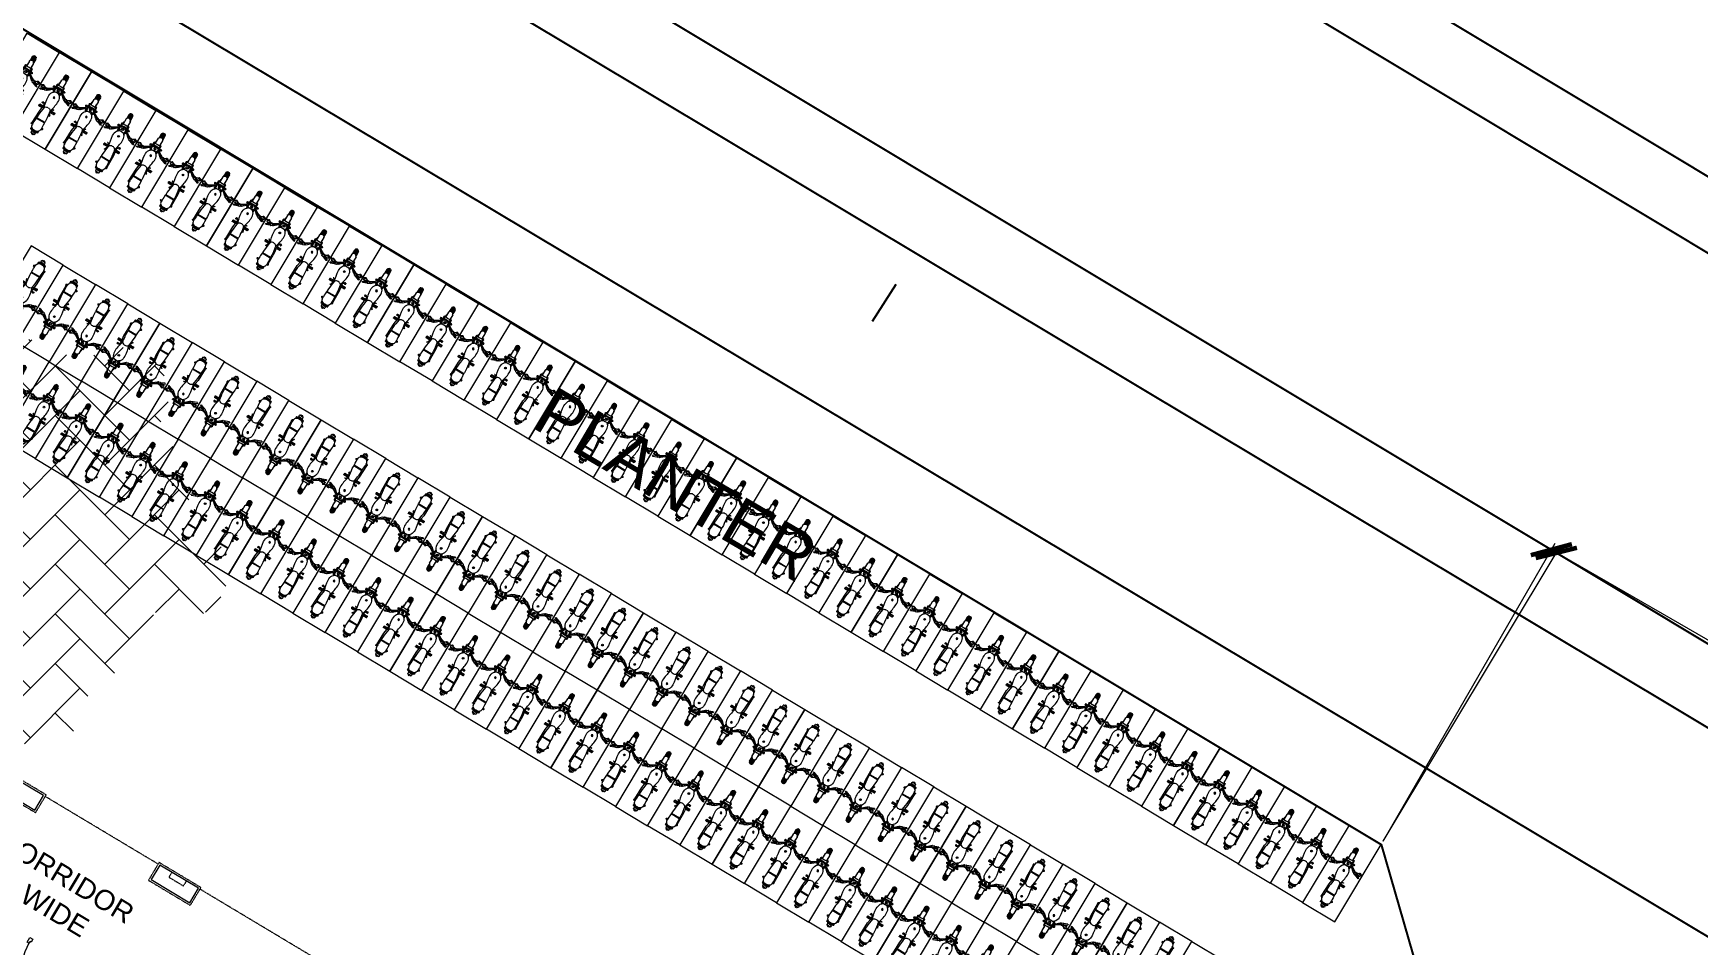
# Model space of a CAD drawing. Header units: inches. Extents: x -110725 to 51121, y 8404 to 44825.
# Drawn here: x -36056 to -34728, y 24529 to 25256 of the extents above; entities that cross this region are included whole.
import ezdxf

# ---------------------------------------------------------------- set-up
doc = ezdxf.new("R2010")
doc.units = ezdxf.units.IN
doc.header["$LTSCALE"] = 0.1
doc.header["$MEASUREMENT"] = 0
doc.linetypes.add('CENTER', pattern=[2, 1.25, -0.25, 0.25, -0.25])
doc.linetypes.add('DASHED2', pattern=[0.375, 0.25, -0.125])
doc.layers.get('0').update_dxf_attribs({"color": 1, "lineweight": 0})
doc.layers.get('Defpoints').update_dxf_attribs({"lineweight": 0})
for name, color, linetype in [('boundary', 6, 'Continuous'), ('building', 6, 'Continuous'), ('GREEN BELT', 80, 'Continuous'), ('MAN HOL', 154, 'Continuous'), ('road', 8, 'Continuous')]:
    doc.layers.add(name, color=color, linetype=linetype)
for name, color, linetype, lineweight in [('CAR', 4, 'Continuous', 0), ('dim', 252, 'Continuous', 0), ('DOOR', 32, 'Continuous', 0), ('HATCH', 5, 'Continuous', 5), ('TEXT', 3, 'Continuous', 0), ('WALL', 7, 'Continuous', 0), ('WIN', 160, 'Continuous', 0)]:
    doc.layers.add(name, color=color, linetype=linetype, lineweight=lineweight)
doc.styles.add('as', font='arial.ttf')
doc.styles.add('EHSAN', font='arial.ttf', dxfattribs={"height": 54})
doc.styles.get("Standard").update_dxf_attribs({"font": 'arial.ttf'})
doc.dimstyles.new('DIM1', dxfattribs={"dimtxt": 54, "dimasz": 6, "dimexe": 6, "dimexo": 3, "dimgap": 1, "dimtad": 0, "dimzin": 0, "dimdsep": 46, "dimlunit": 4, "dimtxsty": 'EHSAN', "dimblk": 'ARCHTICK', "dimcen": 3, "dimdle": 6, "dimclrd": 4, "dimclre": 4, "dimclrt": 6, "dimadec": 0, "dimazin": 0, "dimtfac": 1, "dimtofl": 0, "dimtmove": 1, "dimatfit": 3, "dimldrblk": 'ARCHTICK', "dimfxl": 4, "dimtolj": 1, "dimtzin": 3, "dimlwd": -1, "dimlwe": -1, "dimarcsym": 0})

# ---------------------------------------------------------------- blocks, each defined once
blk = doc.blocks.new('_ArchTick')
at = {"color": 0, "linetype": 'ByBlock', "const_width": 0.15}
blk.add_lwpolyline([(-0.5, -0.5), (0.5, 0.5)], dxfattribs=at)
blk = doc.blocks.new('*D36')
at = {"layer": 'Defpoints', "color": 0, "transparency": 16777216}
for p in [(-34844.4, 24844.2), (-34980.2, 24608.8, 1175.7), (-31891.2, 22827, 1175.7)]:
    blk.add_point(p, dxfattribs=at)
at = {"layer": 'dim', "color": 4, "transparency": 16777216}
for p, q in [((-34978.7, 24611.4), (-34841.4, 24849.4)), ((-34865.2, 24856.2), (-33399.6, 24010.9)), ((-31734.6, 23050.4), (-33200.1, 23895.8)), ((-31889.7, 22829.6), (-31752.3, 23067.6))]:
    blk.add_line(p, q, dxfattribs=at)
at = {"layer": 'dim', "color": 4, "transparency": 16777216, "xscale": 24, "yscale": 24, "zscale": 24}
for p, rotation in [((-34844.4, 24844.2), 150.0229745556264), ((-31755.3, 23062.4), 330.0229745556264)]:
    blk.add_blockref('_ArchTick', p, dxfattribs=dict(at, rotation=rotation))
at = {"layer": 'dim', "color": 6, "transparency": 16777216, "insert": (-33299.9, 23953.3), "char_height": 54, "attachment_point": 5, "rotation": 330.023, "style": 'EHSAN'}
blk.add_mtext('\\A1;297\'-2"', dxfattribs=at)
blk = doc.blocks.new('*D37')
at = {"layer": 'Defpoints', "color": 0, "transparency": 16777216}
for p in [(-37808.5, 26623.7), (-37948.3, 26390.9, 1175.7), (-34980.2, 24608.8, 1175.7)]:
    blk.add_point(p, dxfattribs=at)
at = {"layer": 'dim', "color": 4, "transparency": 16777216}
for p, q in [((-37829.1, 26636.1), (-36423.2, 25792)), ((-37946.8, 26393.4), (-37805.5, 26628.8)), ((-34819.8, 24829.3), (-36225.7, 25673.4)), ((-34978.7, 24611.4), (-34837.3, 24846.8))]:
    blk.add_line(p, q, dxfattribs=at)
at = {"layer": 'dim', "color": 4, "transparency": 16777216, "xscale": 24, "yscale": 24, "zscale": 24}
for p, rotation in [((-37808.5, 26623.7), 149.019361839217), ((-34840.4, 24841.6), 329.019361839217)]:
    blk.add_blockref('_ArchTick', p, dxfattribs=dict(at, rotation=rotation))
at = {"layer": 'dim', "color": 6, "transparency": 16777216, "insert": (-36324.5, 25732.7), "char_height": 54, "attachment_point": 5, "rotation": 329.0194, "style": 'EHSAN'}
blk.add_mtext('\\A1;288\'-6"', dxfattribs=at)
blk = doc.blocks.new('D-1')
for points in [[(1.5, 34.9), (1.5, 1.9), (3, 1.9), (3, 34.9)], [(2.2, 0.4), (2.2, -1.9), (0, -1.9), (0, 1.9), (1.5, 1.9), (1.5, 0.4)], [(33.7, 0.4), (34.5, 0.4), (34.5, 1.9), (36, 1.9), (36, -1.9), (33.7, -1.9)]]:
    blk.add_lwpolyline(points, close=True)
blk.add_arc((1.5, 1.9), 33, 0, 87.3947)
blk = doc.blocks.new('*X104')
at = {"color": 0}
for p, q in [((923.8, 1749), (924.5, 1749.7)), ((923.8, 1749.4), (924.1, 1749.7)), ((924.4, 1748.8), (923.8, 1749.4)), ((924.7, 1748.9), (923.9, 1749.6)), ((924, 1748.8), (924.7, 1749.5)), ((924.7, 1749.2), (924.3, 1749.7)), ((924.3, 1748.8), (924.7, 1749.2))]:
    blk.add_line(p, q, dxfattribs=at)
blk = doc.blocks.new('BICK 2')
h = blk.add_hatch()
h.set_pattern_fill('AR-HBONE', color=8, scale=0.15, angle=180, style=0)
h.set_pattern_definition([(225, (19574.7, -9784.29946), (-2e-16, -0.848528137), [1.8, -0.6]), (315, (19574.27574, -9784.7237), (-2e-16, -0.848528137), [1.8, -0.6])])
h.paths.add_polyline_path([(-16.2, -16.9, -0.357799), (-13.7, -16.9), (-13.7, -13, 0.45044), (-16.2, -13)])
at = {"color": 9}
for p, q in [((-30, 0), (0, 0)), ((0, 0), (0, -72)), ((-30, -72), (-30, 0)), ((0, -72), (-30, -72))]:
    blk.add_line(p, q, dxfattribs=at)
for p, q in [((-16.2, -13), (-16.2, -16.9)), ((-13.7, -13), (-13.7, -16.9)), ((-20.2, -25.5), (-20.2, -25.8)), ((-18.5, -25.5), (-20.2, -25.5)), ((-20.2, -25.8), (-18.5, -25.8)), ((-20.1, -25.2), (-20.1, -25.5)), ((-19.1, -26), (-17.7, -26)), ((-18.6, -25.2), (-18.6, -25.5)), ((-18.5, -25.5), (-18.5, -25.8)), ((-18.5, -25.6), (-17.7, -25.6)), ((-18.3, -26), (-18.3, -27.1)), ((-18.2, -22.7), (-18.2, -25.4)), ((-18, -22.4), (-18, -22.2)), ((-17.9, -22.2), (-17.4, -22.2)), ((-17.7, -23.1), (-17.7, -24.6)), ((-17.7, -24.7), (-17.7, -25.1)), ((-17.3, -22.2), (-17.1, -22.2)), ((-17.3, -22.4), (-17.3, -22.2)), ((-17.1, -22.5), (-17.1, -22.8)), ((-16.9, -18.1), (-16.9, -22.8)), ((-16.7, -14.1), (-16.7, -17.4)), ((-15.5, -26.4), (-15.8, -26.2)), ((-15.3, -26.1), (-15.4, -25.9)), ((-15, -26), (-15, -25.8)), ((-14.6, -26.1), (-14.5, -25.9)), ((-14.4, -26.4), (-14.2, -26.2)), ((-13.3, -14.1), (-13.3, -17.4)), ((-13, -18.1), (-13, -22.8)), ((-12.6, -22.2), (-12.8, -22.2)), ((-12.8, -22.5), (-12.8, -22.8)), ((-12.6, -22.4), (-12.6, -22.2)), ((-12, -22.2), (-12.5, -22.2)), ((-12.3, -23.1), (-12.3, -24.6)), ((-12.3, -24.7), (-12.3, -25.1)), ((-12.3, -24.7), (-12.3, -28.4)), ((-11.4, -25.6), (-12.3, -25.6)), ((-10.9, -26), (-12.3, -26)), ((-11.9, -22.4), (-11.9, -22.2)), ((-11.7, -22.7), (-11.7, -25.4)), ((-11.6, -25.6), (-11.6, -25.6)), ((-11.6, -26), (-11.6, -27.1)), ((-11.4, -25.2), (-11.4, -25.5)), ((-11.4, -25.5), (-9.8, -25.5)), ((-11.4, -25.5), (-11.4, -25.8)), ((-9.8, -25.8), (-11.4, -25.8)), ((-9.8, -25.2), (-9.8, -25.5)), ((-9.8, -25.5), (-9.8, -25.8)), ((-28.7, -29.7), (-29.2, -29.4)), ((-29.1, -28.9), (-27.7, -28.4)), ((-29.1, -28.9), (-27.7, -28.4)), ((-27.1, -29.2), (-28.5, -29.7)), ((-28.5, -32.1), (-25.3, -30.8)), ((-28.3, -32.9), (-28.5, -32.2)), ((-28.2, -32.9), (-25, -31.6)), ((-27.5, -28.4), (-27, -28.7)), ((-27.5, -28.5), (-27, -28.7)), ((-25.2, -30.6), (-25.3, -30.8)), ((-24.8, -31.1), (-25.1, -30.6)), ((-24.6, -31.6), (-25, -30.6)), ((-25, -30.7), (-24.9, -30.7)), ((-24.7, -31.7), (-24.9, -31.6)), ((-23.8, -29.8), (-24.8, -30.2)), ((-24.8, -31.1), (-24.6, -31.6)), ((-24.7, -31.5), (-24.6, -31.5)), ((-24.4, -29.7), (-24.2, -29.7)), ((-24.3, -29.5), (-24.3, -29.8)), ((-23.2, -31.3), (-24.2, -31.7)), ((-23, -30.9), (-23.4, -30)), ((-18.3, -27.9), (-18.2, -28.7)), ((-18, -28.6), (-18, -28.8)), ((-17.8, -28.4), (-17.8, -28.5)), ((-17.3, -28.8), (-17.3, -29)), ((-17.1, -28.7), (-17.1, -28.7)), ((-15.6, -26.7), (-15.9, -26.7)), ((-15.5, -27), (-15.8, -27.2)), ((-15.3, -27.3), (-15.4, -27.5)), ((-15, -26.7), (-14.6, -27.3)), ((-15, -27.4), (-15, -27.6)), ((-14.6, -27.3), (-14.5, -27.5)), ((-14.4, -27), (-14.2, -27.2)), ((-14.3, -26.7), (-14, -26.7)), ((-12.8, -28.7), (-12.8, -28.7)), ((-12.6, -28.8), (-12.6, -29)), ((-12.2, -28.4), (-12.2, -28.5)), ((-11.9, -28.6), (-11.9, -28.8)), ((-11.7, -27.9), (-11.7, -28.7)), ((-6.9, -30.9), (-6.5, -30)), ((-6.8, -31.3), (-5.7, -31.7)), ((-6.2, -29.8), (-5.1, -30.2)), ((-5.5, -29.7), (-5.8, -29.7)), ((-5.6, -29.5), (-5.6, -29.8)), ((-5.4, -31.6), (-5, -30.6)), ((-5.1, -31.1), (-5.3, -31.6)), ((-5.3, -31.5), (-5.3, -31.5)), ((-5.2, -31.7), (-5, -31.6)), ((-5.1, -31.1), (-4.9, -30.6)), ((-4.9, -30.7), (-5, -30.7)), ((-1.8, -32.9), (-5, -31.6)), ((-4.8, -30.6), (-4.7, -30.8)), ((-1.5, -32.1), (-4.7, -30.8)), ((-2.5, -28.4), (-2.9, -28.7)), ((-2.5, -28.5), (-2.9, -28.7)), ((-2.9, -29.2), (-1.5, -29.7)), ((-0.8, -28.9), (-2.2, -28.4)), ((-0.8, -28.9), (-2.2, -28.4)), ((-1.7, -32.9), (-1.4, -32.2)), ((-1.2, -29.7), (-0.8, -29.4)), ((-21.6, -43.6), (-22, -43.6)), ((-18.7, -43.7), (-22, -43.7)), ((-22, -44.2), (-22, -43.8)), ((-22, -44.2), (-22, -44.5)), ((-18.7, -44.6), (-22, -44.6)), ((-21.6, -44.7), (-22, -44.7)), ((-18.7, -43.5), (-21.8, -43.5)), ((-18.7, -44.8), (-21.8, -44.8)), ((-21.6, -43.6), (-21.6, -43.5)), ((-21.6, -44.8), (-21.6, -44.7)), ((-21.4, -43.6), (-21.4, -43.5)), ((-20.8, -43.6), (-21.4, -43.6)), ((-21.4, -44.8), (-21.4, -44.7)), ((-20.8, -44.7), (-21.4, -44.7)), ((-20.8, -43.6), (-20.8, -43.5)), ((-20.8, -44.8), (-20.8, -44.7)), ((-20.7, -43.6), (-20.7, -43.5)), ((-20.1, -43.6), (-20.7, -43.6)), ((-20.7, -44.8), (-20.7, -44.7)), ((-20.1, -44.7), (-20.7, -44.7)), ((-20.1, -43.6), (-20.1, -43.5)), ((-20.1, -44.8), (-20.1, -44.7)), ((-19.9, -43.6), (-19.9, -43.5)), ((-19.4, -43.6), (-19.9, -43.6)), ((-19.9, -44.8), (-19.9, -44.7)), ((-19.4, -44.7), (-19.9, -44.7)), ((-19.4, -43.6), (-19.4, -43.5)), ((-19.4, -44.8), (-19.4, -44.7)), ((-19.2, -41.9), (-19.2, -42.1)), ((-19.2, -43.6), (-19.2, -43.5)), ((-18.7, -43.6), (-19.2, -43.6)), ((-19.2, -44.8), (-19.2, -44.7)), ((-18.7, -44.7), (-19.2, -44.7)), ((-19.1, -42), (-19.1, -41.8)), ((-18.7, -44.2), (-18.7, -43.5)), ((-18.2, -43.9), (-18.7, -43.9)), ((-18.7, -44.2), (-18.7, -44.8)), ((-18.1, -44.4), (-18.7, -44.4)), ((-17.7, -43.9), (-18.1, -43.9)), ((-17.7, -44.4), (-18, -44.4)), ((-18, -44.6), (-17.7, -44.6)), ((-18, -44.9), (-17.8, -44.9)), ((-12.3, -43.9), (-11, -43.9)), ((-12.2, -44.4), (-11, -44.4)), ((-11, -43.5), (-11.4, -40.2)), ((-11, -44.2), (-11, -43.5)), ((-11, -43.5), (-7.9, -43.5)), ((-11, -43.6), (-11, -43.6)), ((-11, -43.6), (-10.5, -43.6)), ((-11, -43.7), (-7.7, -43.7)), ((-11, -44.2), (-11, -44.8)), ((-11, -44.6), (-7.7, -44.6)), ((-11, -44.7), (-10.5, -44.7)), ((-11, -44.8), (-7.9, -44.8)), ((-10.4, -48.3), (-10.9, -44.8)), ((-10.5, -43.6), (-10.5, -43.5)), ((-10.5, -44.8), (-10.5, -44.7)), ((-10.2, -59), (-10.4, -48.3)), ((-10.3, -43.6), (-10.3, -43.5)), ((-10.3, -43.6), (-9.8, -43.6)), ((-10.3, -44.8), (-10.3, -44.7)), ((-10.3, -44.7), (-9.8, -44.7)), ((-9.9, -40.7), (-9.9, -41.2)), ((-9.8, -43.6), (-9.8, -43.5)), ((-9.8, -44.8), (-9.8, -44.7)), ((-9.2, -40.5), (-9.6, -40.5)), ((-9.6, -41.5), (-9.2, -41.5)), ((-9.6, -43.6), (-9.6, -43.5)), ((-9.6, -43.6), (-9, -43.6)), ((-9.6, -44.8), (-9.6, -44.7)), ((-9.6, -44.7), (-9, -44.7)), ((-9, -43.6), (-9, -43.5)), ((-9, -44.8), (-9, -44.7)), ((-8.9, -41.2), (-8.9, -40.7)), ((-8.9, -43.6), (-8.9, -43.5)), ((-8.9, -43.6), (-8.3, -43.6)), ((-8.9, -44.8), (-8.9, -44.7)), ((-8.9, -44.7), (-8.3, -44.7)), ((-8.3, -43.6), (-8.3, -43.5)), ((-8.3, -44.8), (-8.3, -44.7)), ((-8.1, -43.6), (-8.1, -43.5)), ((-8.1, -43.6), (-7.7, -43.6)), ((-8.1, -44.8), (-8.1, -44.7)), ((-8.1, -44.7), (-7.7, -44.7)), ((-7.7, -44.2), (-7.7, -43.8)), ((-7.7, -44.2), (-7.7, -44.5)), ((-20.2, -59.5), (-20.2, -59.3)), ((-20.2, -59.3), (-19, -59.3)), ((-19, -59.5), (-20.2, -59.5)), ((-20.2, -59.8), (-20.2, -59.5)), ((-19.1, -59), (-19, -59)), ((-18.8, -53.8), (-18.8, -54.3)), ((-11.2, -54.3), (-18.8, -54.3)), ((-11.2, -53.8), (-18.7, -53.8)), ((-18.2, -63.8), (-18.2, -62.5)), ((-15, -63.5), (-17.9, -63.5)), ((-15, -64.1), (-17.9, -64.1)), ((-17.6, -63.5), (-17.6, -62.9)), ((-16.9, -64.7), (-16.9, -64.1)), ((-16.8, -64.8), (-16.8, -64.9)), ((-15, -64.9), (-16.8, -64.9)), ((-16.7, -64.9), (-16.7, -66.1)), ((-15, -64.5), (-16.6, -64.5)), ((-15, -66.3), (-16.6, -66.3)), ((-15, -63.5), (-12.1, -63.5)), ((-15, -64.1), (-12.1, -64.1)), ((-15, -64.5), (-13.5, -64.6)), ((-15, -64.9), (-13.2, -64.9)), ((-15, -66.3), (-13.5, -66.3)), ((-13.3, -64.9), (-13.3, -66.1)), ((-13.2, -64.8), (-13.2, -64.9)), ((-13.1, -64.7), (-13.1, -64.1)), ((-12.3, -63.5), (-12.3, -63)), ((-11.8, -63.8), (-11.8, -62.5)), ((-11.2, -53.8), (-11.2, -54.3)), ((-11, -59), (-11, -59)), ((-9.8, -59.3), (-11, -59.3)), ((-11, -59.5), (-9.8, -59.6)), ((-9.9, -59.8), (-9.9, -59.6)), ((-9.8, -59.6), (-9.8, -59.3))]:
    blk.add_line(p, q)
for points in [[(-20.2, -25.8), (-20.1, -25.8), (-20, -25.9), (-19.9, -26), (-19.8, -26), (-19.5, -26), (-19.3, -26)], [(-18.5, -25.8), (-18.6, -25.8), (-18.7, -25.9), (-18.8, -26), (-18.9, -26), (-19.2, -26), (-19.3, -26)], [(-17.1, -22.5), (-17.1, -22.1), (-16.9, -20.6)], [(-17.1, -22.5), (-17.1, -22.8)], [(-12.8, -22.5), (-12.8, -22.1), (-13, -20.6)], [(-12.8, -22.5), (-12.8, -22.8)], [(-11.4, -25.8), (-11.4, -25.8), (-11.3, -25.9), (-11.2, -26), (-11, -26), (-10.8, -26), (-10.6, -26)], [(-9.8, -25.8), (-9.8, -25.8), (-9.9, -25.9), (-10, -26), (-10.2, -26), (-10.4, -26), (-10.6, -26)], [(-25.2, -30.1), (-25.4, -30.2), (-25.6, -30.3), (-25.8, -30.4), (-26, -30.4), (-26.3, -30.5), (-26.5, -30.5), (-26.8, -30.6), (-27, -30.6), (-27.2, -30.6), (-27.4, -30.6), (-27.6, -30.6), (-27.8, -30.6), (-27.9, -30.6), (-28.1, -30.6), (-28.2, -30.6), (-28.3, -30.5), (-28.3, -30.5), (-28.4, -30.5), (-28.4, -30.5), (-28.5, -30.5), (-28.5, -30.5), (-28.5, -30.5), (-28.5, -30.5), (-28.5, -30.6), (-28.5, -30.6), (-28.5, -30.6), (-28.5, -30.7), (-28.5, -30.7), (-28.4, -30.8), (-28.4, -30.8), (-28.3, -30.8), (-28.2, -30.8), (-28.1, -30.9), (-27.9, -30.9), (-27.8, -30.9), (-27.6, -30.9), (-27.4, -30.9), (-27.2, -30.9), (-27, -30.9), (-26.7, -30.9), (-26.4, -30.8), (-26.1, -30.8), (-25.8, -30.7), (-25.4, -30.6), (-25, -30.4)], [(-27, -29.2), (-25.4, -29.7), (-24.9, -30.6)], [(-26.9, -29), (-25.2, -29.6), (-24.7, -30.5)], [(-24.7, -29.7), (-24.9, -29.8), (-25, -30), (-25, -30)], [(-24.7, -29.7), (-24.7, -29.8), (-24.7, -29.9), (-24.7, -30), (-24.7, -30.1), (-24.7, -30.1), (-24.7, -30.1), (-24.8, -30.2), (-24.8, -30.2)], [(-24.7, -29.7), (-24.7, -29.6), (-24.6, -29.5), (-24.6, -29.5), (-24.5, -29.5), (-24.4, -29.5), (-24.3, -29.4), (-24.3, -29.5), (-24.2, -29.5), (-24.1, -29.5), (-24.1, -29.5), (-24, -29.5), (-24, -29.6), (-23.9, -29.6), (-23.9, -29.7), (-23.8, -29.7), (-23.8, -29.8)], [(-23.9, -29.6), (-22, -28.6), (-19.8, -27.2)], [(-23.9, -29.7), (-22, -28.7), (-20.4, -27.7)], [(-18, -28.6), (-17.8, -28.4), (-17.7, -28.4)], [(-17.6, -29.2), (-17.9, -29.1), (-18, -28.8), (-17.8, -28.5), (-17.6, -28.6)], [(-17.4, -28.7), (-17.3, -29), (-17.6, -29.2)], [(-17.4, -28.7), (-17.3, -28.8)], [(-12.5, -28.7), (-12.6, -29), (-12.4, -29.2), (-12, -29.1), (-11.9, -28.8), (-12.2, -28.5), (-12.3, -28.6)], [(-12.6, -28.7), (-12.6, -28.8)], [(-11.9, -28.6), (-12.2, -28.4), (-12.3, -28.4)], [(-6, -29.6), (-7.9, -28.6), (-10.1, -27.2)], [(-6.1, -29.7), (-8, -28.7), (-9.5, -27.7)], [(-5.2, -29.7), (-5.2, -29.6), (-5.3, -29.5), (-5.4, -29.5), (-5.4, -29.5), (-5.5, -29.5), (-5.6, -29.4), (-5.7, -29.5), (-5.7, -29.5), (-5.8, -29.5), (-5.9, -29.5), (-5.9, -29.5), (-6, -29.6), (-6, -29.6), (-6.1, -29.7), (-6.1, -29.7), (-6.2, -29.8)], [(-5.2, -29.7), (-5.2, -29.8), (-5.3, -29.9), (-5.3, -30), (-5.3, -30.1), (-5.3, -30.1), (-5.2, -30.1), (-5.2, -30.2), (-5.1, -30.2)], [(-3, -29), (-4.7, -29.6), (-5.2, -30.5)], [(-5.2, -29.7), (-5.1, -29.8), (-4.9, -30), (-4.9, -30)], [(-3, -29.2), (-4.5, -29.7), (-5, -30.6)], [(-4.7, -30.1), (-4.6, -30.2), (-4.4, -30.3), (-4.1, -30.4), (-3.9, -30.4), (-3.7, -30.5), (-3.4, -30.5), (-3.2, -30.6), (-3, -30.6), (-2.7, -30.6), (-2.5, -30.6), (-2.3, -30.6), (-2.2, -30.6), (-2, -30.6), (-1.9, -30.6), (-1.8, -30.6), (-1.7, -30.5), (-1.6, -30.5), (-1.6, -30.5), (-1.5, -30.5), (-1.5, -30.5), (-1.5, -30.5), (-1.4, -30.5), (-1.4, -30.5), (-1.4, -30.6), (-1.4, -30.6), (-1.4, -30.6), (-1.4, -30.7), (-1.5, -30.7), (-1.5, -30.8), (-1.6, -30.8), (-1.7, -30.8), (-1.8, -30.8), (-1.9, -30.9), (-2, -30.9), (-2.2, -30.9), (-2.3, -30.9), (-2.5, -30.9), (-2.7, -30.9), (-3, -30.9), (-3.2, -30.9), (-3.5, -30.8), (-3.8, -30.8), (-4.2, -30.7), (-4.6, -30.6), (-4.9, -30.4)], [(-19.1, -41.8), (-19.4, -41.8), (-19.6, -41.8), (-19.7, -41.8), (-19.8, -41.8), (-19.9, -41.8), (-19.9, -41.9), (-19.8, -41.9), (-19.8, -41.9), (-19.7, -41.9), (-19.6, -41.9), (-19.5, -41.9), (-19.4, -41.9), (-19.3, -41.9), (-19.2, -41.9), (-19.1, -41.9), (-19.1, -41.9)], [(-19.1, -42), (-18, -44), (-18, -45.3), (-18.9, -46.9), (-18.8, -47.6), (-19.5, -47.6), (-19.5, -46.8), (-18.9, -46.9)], [(-19.2, -42.1), (-18.1, -44), (-18.2, -45.3), (-19, -46.8), (-19, -46.8)], [(-17.5, -43.5), (-18, -45.6), (-18.3, -47.7), (-18.5, -49.6), (-18.7, -51.4), (-18.8, -53.2), (-18.7, -53.8)], [(-12.4, -43.5), (-12, -45.6), (-11.7, -47.7), (-11.4, -49.6), (-11.3, -51.5), (-11.2, -53.2), (-11.3, -53.8)], [(-9.9, -40.8), (-10.1, -40.8), (-10.4, -40.9), (-10.6, -41), (-10.9, -41.3), (-11.1, -41.6), (-11.2, -41.7)], [(-9.9, -41.2), (-10.1, -41.2), (-10.2, -41.2), (-10.4, -41.3), (-10.6, -41.5), (-10.8, -41.8), (-11.1, -42.3)], [(-20.2, -59.3), (-20.2, -59.2), (-20.1, -59.1), (-20, -59.1), (-19.8, -59), (-19.6, -59), (-19.4, -59)], [(-19, -59), (-19, -59), (-19.3, -59), (-19.4, -59)], [(-18.8, -54.3), (-18.9, -56.3), (-19, -57.6), (-19, -58.9), (-19, -60), (-18.9, -61), (-18.6, -61.9), (-18.1, -62.5), (-17.4, -63.1), (-16.4, -63.4), (-15, -63.5)], [(-16.2, -66.3), (-15.7, -67.1), (-15, -67.1)], [(-11.2, -54.3), (-11.1, -56.3), (-11, -57.7), (-11, -58.9), (-11, -60), (-11.1, -61), (-11.4, -61.9), (-11.9, -62.6), (-12.6, -63.1), (-13.6, -63.4), (-15, -63.5)], [(-13.7, -66.3), (-14.3, -67.1), (-15, -67.1)], [(-11, -59), (-10.8, -59), (-10.7, -59)], [(-9.8, -59.3), (-9.9, -59.2), (-10, -59.1), (-10.1, -59.1), (-10.2, -59.1), (-10.5, -59), (-10.7, -59)]]:
    blk.add_lwpolyline(points)
for points in [[(-18.3, -25.6, -0.134956), (-18.3, -25.4, -0.106229), (-18.1, -25.3, -0.085212), (-17.9, -25.2, -0.074629), (-17.7, -25.1, -0.000386), (-17.7, -25.1, -0.085212)], [(-18.2, -22.7, -0.128062), (-18.2, -22.5, -0.106229), (-18.1, -22.4, -0.085212), (-17.9, -22.3, -0.074629), (-17.7, -22.3, -0.074629), (-17.4, -22.3, -0.085212), (-17.3, -22.4, -0.106229), (-17.1, -22.5, -0.128062), (-17.1, -22.7, -0.128062)], [(-12.3, -26.3), (-12.3, -23.1, 0.414214), (-12.6, -22.8), (-15, -22.8), (-17.4, -22.8, 0.414214), (-17.7, -23.1)], [(-12.3, -27.9), (-12.3, -24.7, 0.414214), (-12.6, -24.4), (-15, -24.4), (-17.4, -24.4, 0.414214), (-17.7, -24.7)], [(-11.7, -22.7, 0.128062), (-11.8, -22.5, 0.106229), (-11.9, -22.4, 0.085212), (-12.1, -22.3, 0.074629), (-12.3, -22.3, 0.074629), (-12.5, -22.3, 0.085212), (-12.7, -22.4, 0.106229), (-12.8, -22.5, 0.128062), (-12.8, -22.7, 0.128062)], [(-11.6, -25.6, 0.128062), (-11.7, -25.4, 0.106229), (-11.8, -25.3, 0.085212), (-12, -25.2, 0.074629), (-12.3, -25.1, 0.000386), (-12.3, -25.1, 0.085212)], [(-23.4, -30.1), (-22.7, -29.8, 0.088184), (-22.6, -29.7), (-19.8, -27.2, -0.186475), (-19.6, -27.1), (-17.7, -27.1)], [(-23.1, -30.8), (-22.3, -30.5, 0.089602), (-22.2, -30.5), (-19.5, -28, -0.187817), (-19.4, -27.9), (-17.7, -27.9)], [(-18.2, -28.7, -0.128062), (-18.2, -28.6, -0.106229), (-18.1, -28.4, -0.085212), (-17.9, -28.4, -0.074629), (-17.7, -28.3, -0.074629)], [(-17.9, -29.1, -0.065943), (-18.1, -29, -0.106229), (-18.2, -28.9, -0.128062), (-18.2, -28.7, -0.128062)], [(-17.1, -28.7, -0.040595), (-17.1, -28.7, -0.128062), (-17.1, -28.9, -0.106229), (-17.3, -29, -0.085212), (-17.4, -29.1, -0.024362), (-17.5, -29.1, -0.074629)], [(-12.8, -28.7, 0.040595), (-12.8, -28.7, 0.128062), (-12.8, -28.9, 0.106229), (-12.7, -29, 0.085212), (-12.5, -29.1, 0.024362), (-12.4, -29.1)], [(-6.6, -30.1), (-7.2, -29.8, -0.088184), (-7.3, -29.7), (-10.1, -27.2, 0.186475), (-10.3, -27.1), (-12.3, -27.1)], [(-6.9, -30.8), (-7.6, -30.5, -0.089602), (-7.7, -30.5), (-10.4, -28, 0.187817), (-10.6, -27.9), (-12.3, -27.9)], [(-11.7, -28.7, 0.128062), (-11.8, -28.6, 0.106229), (-11.9, -28.4, 0.085212), (-12.1, -28.4, 0.074629), (-12.3, -28.3)], [(-12, -29.1, 0.065943), (-11.9, -29, 0.106229), (-11.8, -28.9, 0.128062), (-11.7, -28.7, 0.128062)]]:
    blk.add_lwpolyline(points, format="xyb")
blk.add_lwpolyline([(-17.7, -25.1), (-17.7, -28.4, 0.414214), (-17.4, -28.7), (-15, -28.7), (-12.6, -28.7, 0.414214), (-12.3, -28.4), (-12.3, -25.1, 0.414214), (-12.6, -24.9), (-15, -24.9), (-17.4, -24.9, 0.414214)], format="xyb", close=True)
for points in [[(-16.5, -25.3), (-16.5, -25.7), (-17.2, -25.5)], [(-13.5, -25.3), (-13.5, -25.7), (-12.8, -25.5)]]:
    blk.add_lwpolyline(points, close=True)
for centre, radius in [((-15, -26.7), 0.973), ((-15, -26.7), 0.938), ((-24.3, -29.7), 0.124), ((-16.8, -28.1), 0.224), ((-15, -33.1), 0.633), ((-15, -33.1), 0.667), ((-15, -33.1), 0.353), ((-15, -33.1), 0.213), ((-15, -26.7), 0.0367), ((-5.6, -29.7), 0.124)]:
    blk.add_circle(centre, radius)
for centre, radius, start, end in [((-15, -14.1), 1.68, 0, 180), ((-19.9, -25.2), 0.263, 123.2495, 180), ((-19.3, -26), 1.22, 56.7505, 123.2495), ((-18.8, -25.2), 0.263, 0, 56.7505), ((-17.9, -22.2), 0.0699, 90, 180), ((-17.4, -22.2), 0.0699, 0, 90), ((-15, -18.4), 1.98, 8.7974, 171.2026), ((-15, -18.6), 1.98, 8.7974, 171.2026), ((-12.5, -22.2), 0.0699, 90, 180), ((-12, -22.2), 0.0699, 0, 90), ((-11.1, -25.2), 0.263, 123.2495, 180), ((-10.6, -26), 1.22, 56.7505, 123.2495), ((-10.1, -25.2), 0.263, 0, 56.7505), ((-29.1, -29.2), 0.28, 109.6251, 175.3109), ((-29.1, -29.2), 0.28, 109.6251, 239.1993), ((-28.6, -29.4), 0.28, 239.1993, 290.1131), ((-28.5, -32.2), 0.0699, 112.0934, 202.0934), ((-28.2, -32.8), 0.0699, 202.0934, 292.0682), ((-27.6, -28.7), 0.28, 56.9045, 109.6251), ((-27.6, -28.6), 0.28, 56.9045, 109.6251), ((-27.2, -28.9), 0.28, 290.1131, 56.9045), ((-27.2, -29), 0.28, 4.6891, 56.9045), ((-25.3, -30.8), 0.0699, 292.0934, 338.8868), ((-25.1, -30.6), 0.0699, 22.0934, 158.8868), ((-24.8, -30.6), 0.135, 164.859, 69.0897), ((-24.7, -30.5), 0.28, 177.4296, 202.0934), ((-25, -31.7), 0.0699, 65.2746, 112.0679), ((-24.7, -30.5), 0.28, 112.0934, 125.8905), ((-24.8, -30.6), 0.135, 198.8427, 36.9374), ((-24.8, -30.6), 0.1, 207.3451, 27.3451), ((-24.7, -31.6), 0.0699, 245.2746, 22.0679), ((-24.3, -31.5), 0.28, 202.0934, 292.0679), ((-23.7, -30.1), 0.28, 22.0934, 112.0934), ((-23.3, -31), 0.28, 292.0679, 22.0934), ((-6.7, -31), 0.28, 157.9066, 247.9321), ((-6.3, -30.1), 0.28, 67.9066, 157.9066), ((-5.6, -31.5), 0.28, 247.9321, 337.9066), ((-5.1, -30.6), 0.135, 110.9103, 15.141), ((-5.1, -30.6), 0.135, 143.0626, 341.1573), ((-5.2, -31.6), 0.0699, 157.9321, 294.7254), ((-5.1, -30.6), 0.1, 152.6549, 332.6549), ((-5.2, -30.5), 0.28, 54.1095, 67.9066), ((-5.2, -30.5), 0.28, 337.9066, 2.5704), ((-5, -31.7), 0.0699, 67.9321, 114.7254), ((-4.8, -30.6), 0.0699, 21.1132, 157.9066), ((-4.6, -30.8), 0.0699, 201.1132, 247.9066), ((-2.8, -28.9), 0.28, 123.0955, 249.8869), ((-2.8, -29), 0.28, 123.0955, 175.3109), ((-2.3, -28.6), 0.28, 70.3749, 123.0955), ((-2.3, -28.7), 0.28, 70.3749, 123.0955), ((-1.8, -32.8), 0.0699, 247.9318, 337.9066), ((-1.4, -29.4), 0.28, 249.8869, 300.8007), ((-1.5, -32.2), 0.0699, 337.9066, 67.9066), ((-0.9, -29.2), 0.28, 300.8007, 70.3749), ((-0.9, -29.2), 0.28, 4.6891, 70.3749), ((-21.8, -43.8), 0.25, 90.0433, 180.0433), ((-21.8, -44.5), 0.25, 180.0433, 270.0433), ((-15.2, -45.5), 3.06, 85.5738, 138.5879), ((-14.7, -45.5), 3.06, 41.6153, 94.4262), ((-9.6, -40.7), 0.28, 90.0433, 180.0433), ((-9.6, -41.2), 0.28, 180.0433, 271.2894), ((-9.2, -40.7), 0.28, 0.0433, 90.0433), ((-9.2, -41.2), 0.28, 271.2894, 0.0433), ((-7.9, -43.8), 0.25, 0.0433, 90.0433), ((-7.9, -44.5), 0.25, 270.0433, 0.0433), ((-19.9, -59.8), 0.263, 179.8971, 236.6476), ((-19.4, -59), 1.22, 236.6476, 291.7021), ((-17.9, -63.8), 0.28, 89.8971, 269.8971), ((-16.6, -64.8), 0.224, 89.8971, 179.8971), ((-16.5, -66.1), 0.224, 179.8971, 269.8971), ((-16.8, -63.5), 1.06, 279.4763, 325.5296), ((-13.3, -63.5), 1.06, 214.2646, 260.3179), ((-13.6, -66.1), 0.224, 269.8971, 359.8971), ((-13.5, -64.8), 0.224, 359.8971, 89.8971), ((-12.1, -63.8), 0.28, 269.8971, 89.8971), ((-10.7, -59), 1.22, 251.7308, 303.1466), ((-10.1, -59.8), 0.263, 303.1466, 359.8971)]:
    blk.add_arc(centre, radius, start, end)
for points in [[(-17.7, -43.9), (-19.4, -34.9), (-18.5, -30.4), (-16.6, -28.7)], [(-12.3, -43.9), (-10.5, -34.9), (-11.5, -30.4), (-13.3, -28.7)]]:
    blk.add_spline(points, degree=3)
at = {"extrusion": (0, 0, -1), "xscale": -1.119118922855427, "yscale": 1.119118922855705, "zscale": -1.119118922855427, "rotation": 89.95668755153847}
blk.add_blockref('*X104', (1967.8, 991.9), dxfattribs=at)

msp = doc.modelspace()

# ---------------------------------------------------------------- hatches: boundary and pattern name
at = {"layer": 'HATCH'}
h = msp.add_hatch(dxfattribs=at)
h.set_pattern_fill('AR-HBONE', color=251, scale=7)
h.set_pattern_definition([(45, (826.79, 3845.55), (3e-15, 39.59798), [84, -28]), (135, (846.588, 3865.35), (3e-15, 39.59798), [84, -28])])
edge = h.paths.add_edge_path()
edge.add_arc((-35977.29926, 24893.59303), 46.23757, 321.43452144, 431.43452134)
edge.add_arc((-35986.88013, 24967.2536), 38.47577, 309.17031682, 509.43681154)
edge.add_arc((-36061.14497, 24965.70265), 46.23757, 27.17260702, 137.17260692)
edge.add_arc((-36130.76956, 24984.09593), 38.01942, 20.0565317, 210.02676781)
edge.add_arc((-36161.33854, 24918.89292), 46.23757, 92.91069259, 202.91069249)
edge.add_arc((-36176.8948, 24863.38164), 46.23757, 125.77973538, 235.77973528)
edge.add_arc((-36159.83359, 24808.31428), 46.23757, 158.64877817, 268.64877807)
edge.add_arc((-36115.61745, 24771.32195), 46.23757, 191.51782095, 301.51782086)
edge.add_arc((-36052.26455, 24727.11501), 39.47334, 173.02945644, 385.74427095)
edge.add_arc((-36006.5094, 24789.35897), 46.23757, 257.25590653, 367.25590643)
edge.add_arc((-35938.96994, 24826.64188), 38.18832, 235.42339105, 453.26703682)

# ---------------------------------------------------------------- linework, layer by layer
at = {"layer": 'boundary', "linetype": 'CENTER'}
for points, elevation in [([(-38256.61817, 26306.46684), (-37948.3386, 26390.86365), (-34980.20533, 24608.79412)], -26.09038), ([(-34980.20533, 24608.79412), (-34944.00968, 24483.42297), (-34980.30988, 24420.82334), (-34955.26173, 24406.08374)], -21.56329)]:
    msp.add_lwpolyline(points, dxfattribs=dict(at, elevation=elevation))
at = {"layer": 'building', "linetype": 'Continuous', "elevation": 1.07221}
msp.add_lwpolyline([(-41710.86638, 20787.09078), (-39546.06335, 24214.83069), (-39358.80114, 24266.09692), (-39237.72157, 24450.76329), (-39274.4766, 24650.22286), (-38256.61817, 26306.46684), (-37948.3386, 26390.86365), (-34980.20533, 24608.79412), (-34944.00968, 24483.42297), (-34980.30988, 24420.82334), (-34665.81224, 24234.54273), (-34435.52017, 24283.46768), (-31891.15632, 22826.982)], dxfattribs=at)
at = {"layer": 'CAR', "linetype": 'Continuous'}
msp.add_circle((-33960.35096, 21924.4645, 27.16259), 11425.94255, dxfattribs=at)
at = {"layer": 'GREEN BELT', "linetype": 'Continuous', "elevation": 6.55238}
for points in [[(-39398.39957, 27959.75644), (-26689.61813, 20306.28942), (-26356.16376, 20114.87979)], [(-26356.16376, 20114.87979), (-26172.20898, 20026.27814), (-26155.72011, 20014.59036), (-26159.32003, 20003.42417), (-26274.56308, 20008.92592), (-26843.79398, 20348.01523), (-39427.62699, 27910.4647)]]:
    msp.add_lwpolyline(points, dxfattribs=at)
at = {"layer": 'MAN HOL', "elevation": 1.07221}
msp.add_lwpolyline([(-35386.41231, 25026.53633), (-35367.45535, 25056.21739)], dxfattribs=at)
at = {"layer": 'road', "linetype": 'Continuous'}
for points, elevation in [([(-26913.15578, 20083.63124), (-27138.79282, 20218.94372), (-38707.52827, 27162.757)], 4.40796), ([(-38738.57101, 27109.72141), (-26966.64816, 20058.33929)], 1.42961), ([(-38170.82777, 26513.70008), (-38088.52878, 26528.62687), (-37933.48875, 26477.02846), (-37731.43217, 26336.76517), (-28581.70415, 20864.22481), (-27969.98026, 20463.11896)], 3.21662)]:
    msp.add_lwpolyline(points, dxfattribs=dict(at, elevation=elevation))
at = {"layer": 'WALL', "elevation": 27.16259}
for points in [[(-36078.97051, 24666.40515), (-36085.90724, 24654.82362), (-36055.02316, 24636.32568), (-36048.08643, 24647.90721)], [(-35955.4342, 24592.41338), (-35962.37093, 24580.83185), (-35931.48685, 24562.33391), (-35924.55013, 24573.91544)]]:
    msp.add_lwpolyline(points, close=True, dxfattribs=at)
at = {"layer": 'WIN', "linetype": 'DASHED2'}
for p, q in [((-35945.78293, 24586.63278), (-35948.09517, 24582.77227)), ((-35948.09517, 24582.77227), (-35936.51364, 24575.83554)), ((-35934.2014, 24579.69605), (-35936.51364, 24575.83554))]:
    msp.add_line(p, q, dxfattribs=at)
at = {"layer": 'WIN', "linetype": 'DASHED2', "elevation": 27.16259}
for points in [[(-36079.4866, 24668.46273), (-36087.96482, 24654.30753), (-36054.50707, 24634.26809), (-36046.02885, 24648.42329)], [(-35955.95029, 24594.47097), (-35964.42851, 24580.31577), (-35930.97076, 24560.27633), (-35922.49254, 24574.43153)]]:
    msp.add_lwpolyline(points, close=True, dxfattribs=at)
for points in [[(-35956.72104, 24593.18413), (-36046.7996, 24647.13646)], [(-35833.18473, 24519.19237), (-35923.26329, 24573.1447)]]:
    msp.add_lwpolyline(points, dxfattribs=at)

# ---------------------------------------------------------------- block references
at = {"layer": 'CAR', "yscale": 1.000284139017757, "zscale": 1.000284139017757}
for p, xscale, rotation in [((-36035.62083, 25241.13737, 1.07221), 1.000284139017757, 329.0724239766923), ((-36035.62083, 25241.13737, 1.07221), -1.000284139017757, 329.0724239766923), ((-36009.87899, 25225.71437, 1.07221), -1.000284139017757, 329.0724239767012), ((-35958.39531, 25194.86836, 1.07221), 1.000284139017757, 329.0724239767012), ((-35958.39531, 25194.86836, 1.07221), -1.000284139017757, 329.0724239766923), ((-35906.91162, 25164.02234, 1.07221), 1.000284139017757, 329.0724239766923), ((-35906.91162, 25164.02234, 1.07221), -1.000284139017757, 329.0724239766923), ((-35881.16978, 25148.59934, 1.07221), -1.000284139017757, 329.0724239767012), ((-35829.6861, 25117.75333, 1.07221), 1.000284139017757, 329.0724239767012), ((-35829.6861, 25117.75333, 1.07221), -1.000284139017757, 329.0724239766923), ((-35778.20242, 25086.90731, 1.07221), 1.000284139017757, 329.0724239766923), ((-36069.44095, 25009.5271, 1.07221), -1.000284139017757, 149.0724239765902), ((-35778.20242, 25086.90731, 1.07221), -1.000284139017757, 329.0724239766923), ((-36069.44095, 25009.5271, 1.07221), 1.000284139017757, 149.072423976599), ((-35752.46058, 25071.48431, 1.07221), -1.000284139017757, 329.0724239767012), ((-36017.95727, 24978.68109, 1.07221), -1.000284139017757, 149.0724239765991), ((-35700.97689, 25040.63829, 1.07221), 1.000284139017757, 329.0724239767012), ((-36017.95727, 24978.68109, 1.07221), 1.000284139017757, 149.072423976599), ((-35700.97689, 25040.63829, 1.07221), -1.000284139017757, 329.0724239766923), ((-35992.21543, 24963.25808, 1.07221), 1.000284139017757, 149.0724239765902), ((-35649.49321, 25009.79228, 1.07221), 1.000284139017757, 329.0724239766923), ((-36069.44095, 25009.5271, 1.07221), -1.000284139017757, 329.0724239765637), ((-35940.73174, 24932.41207, 1.07221), -1.000284139017757, 149.0724239765902), ((-35649.49321, 25009.79228, 1.07221), -1.000284139017757, 329.0724239766923), ((-36017.95727, 24978.68109, 1.07221), 1.000284139017757, 329.0724239765637), ((-35940.73174, 24932.41207, 1.07221), 1.000284139017757, 149.072423976599), ((-35623.75137, 24994.36928, 1.07221), -1.000284139017757, 329.0724239767012), ((-36017.95727, 24978.68109, 1.07221), -1.000284139017757, 329.0724239765637), ((-35889.24806, 24901.56605, 1.07221), -1.000284139017757, 149.0724239765991), ((-35572.26768, 24963.52326, 1.07221), 1.000284139017757, 329.0724239767012), ((-35992.21543, 24963.25808, 1.07221), -1.000284139017757, 329.0724239765725), ((-35889.24806, 24901.56605, 1.07221), 1.000284139017757, 149.072423976599), ((-35572.26768, 24963.52326, 1.07221), -1.000284139017757, 329.0724239766923), ((-35940.73174, 24932.41207, 1.07221), 1.000284139017757, 329.0724239765725), ((-35863.50622, 24886.14305, 1.07221), 1.000284139017757, 149.0724239765902), ((-35520.784, 24932.67725, 1.07221), 1.000284139017757, 329.0724239766923), ((-35940.73174, 24932.41207, 1.07221), -1.000284139017757, 329.0724239765637), ((-35812.02254, 24855.29704, 1.07221), -1.000284139017757, 149.0724239765902), ((-35520.784, 24932.67725, 1.07221), -1.000284139017757, 329.0724239766923), ((-35889.24806, 24901.56605, 1.07221), 1.000284139017757, 329.0724239765637), ((-35812.02254, 24855.29704, 1.07221), 1.000284139017757, 149.072423976599), ((-35495.04216, 24917.25424, 1.07221), -1.000284139017757, 329.0724239767012), ((-35443.55848, 24886.40823, 1.07221), 1.000284139017757, 329.0724239767012), ((-35889.24806, 24901.56605, 1.07221), -1.000284139017757, 329.0724239765637), ((-35760.53885, 24824.45102, 1.07221), -1.000284139017757, 149.0724239765991), ((-35863.50622, 24886.14305, 1.07221), -1.000284139017757, 329.0724239765725), ((-35760.53885, 24824.45102, 1.07221), 1.000284139017757, 149.072423976599), ((-35443.55848, 24886.40823, 1.07221), -1.000284139017757, 329.0724239766923), ((-35812.02254, 24855.29704, 1.07221), 1.000284139017757, 329.0724239765725), ((-35734.79701, 24809.02802, 1.07221), 1.000284139017757, 149.0724239765902), ((-35392.07479, 24855.56222, 1.07221), 1.000284139017757, 329.0724239766923), ((-35812.02254, 24855.29704, 1.07221), -1.000284139017757, 329.0724239765637), ((-35683.31333, 24778.182, 1.07221), -1.000284139017757, 149.0724239765902), ((-35392.07479, 24855.56222, 1.07221), -1.000284139017757, 329.0724239766923), ((-35760.53885, 24824.45102, 1.07221), 1.000284139017757, 329.0724239765637), ((-35683.31333, 24778.182, 1.07221), 1.000284139017757, 149.072423976599), ((-35366.33295, 24840.13921, 1.07221), -1.000284139017757, 329.0724239767012), ((-35760.53885, 24824.45102, 1.07221), -1.000284139017757, 329.0724239765637), ((-35631.82965, 24747.33599, 1.07221), -1.000284139017757, 149.0724239765991), ((-35314.84927, 24809.2932, 1.07221), 1.000284139017757, 329.0724239767012), ((-35734.79701, 24809.02802, 1.07221), -1.000284139017757, 329.0724239765725), ((-35631.82965, 24747.33599, 1.07221), 1.000284139017757, 149.072423976599), ((-35314.84927, 24809.2932, 1.07221), -1.000284139017757, 329.0724239766923), ((-35683.31333, 24778.182, 1.07221), 1.000284139017757, 329.0724239765725), ((-35606.08781, 24731.91299, 1.07221), 1.000284139017757, 149.0724239765902), ((-35263.36559, 24778.44719, 1.07221), 1.000284139017757, 329.0724239766923), ((-35683.31333, 24778.182, 1.07221), -1.000284139017757, 329.0724239765637), ((-35554.60412, 24701.06697, 1.07221), -1.000284139017757, 149.0724239765902), ((-35263.36559, 24778.44719, 1.07221), -1.000284139017757, 329.0724239766923), ((-35631.82965, 24747.33599, 1.07221), 1.000284139017757, 329.0724239765637), ((-35554.60412, 24701.06697, 1.07221), 1.000284139017757, 149.072423976599), ((-35237.62375, 24763.02418, 1.07221), -1.000284139017757, 329.0724239767012), ((-35631.82965, 24747.33599, 1.07221), -1.000284139017757, 329.0724239765637), ((-35503.12044, 24670.22096, 1.07221), -1.000284139017757, 149.0724239765991), ((-35186.14006, 24732.17817, 1.07221), 1.000284139017757, 329.0724239767012), ((-35606.08781, 24731.91299, 1.07221), -1.000284139017757, 329.0724239765725), ((-35503.12044, 24670.22096, 1.07221), 1.000284139017757, 149.072423976599), ((-35186.14006, 24732.17817, 1.07221), -1.000284139017757, 329.0724239766923), ((-35554.60412, 24701.06697, 1.07221), 1.000284139017757, 329.0724239765725), ((-35477.3786, 24654.79795, 1.07221), 1.000284139017757, 149.0724239765902), ((-35134.65638, 24701.33216, 1.07221), 1.000284139017757, 329.0724239766923), ((-35554.60412, 24701.06697, 1.07221), -1.000284139017757, 329.0724239765637), ((-35425.89491, 24623.95194, 1.07221), -1.000284139017757, 149.0724239765902), ((-35134.65638, 24701.33216, 1.07221), -1.000284139017757, 329.0724239766923), ((-35503.12044, 24670.22096, 1.07221), 1.000284139017757, 329.0724239765637), ((-35425.89491, 24623.95194, 1.07221), 1.000284139017757, 149.072423976599), ((-35108.91454, 24685.90915, 1.07221), -1.000284139017757, 329.0724239767012), ((-35503.12044, 24670.22096, 1.07221), -1.000284139017757, 329.0724239765637), ((-35374.41123, 24593.10593, 1.07221), -1.000284139017757, 149.0724239765991), ((-35057.43086, 24655.06314, 1.07221), 1.000284139017757, 329.0724239767012), ((-35477.3786, 24654.79795, 1.07221), -1.000284139017757, 329.0724239765725), ((-35374.41123, 24593.10593, 1.07221), 1.000284139017757, 149.072423976599), ((-35057.43086, 24655.06314, 1.07221), -1.000284139017757, 329.0724239766923), ((-35425.89491, 24623.95194, 1.07221), 1.000284139017757, 329.0724239765725), ((-35348.66939, 24577.68292, 1.07221), 1.000284139017757, 149.0724239765902), ((-35005.94717, 24624.21713, 1.07221), 1.000284139017757, 329.0724239766923), ((-35425.89491, 24623.95194, 1.07221), -1.000284139017757, 329.0724239765637), ((-35297.18571, 24546.83691, 1.07221), -1.000284139017757, 149.0724239765902), ((-35005.94717, 24624.21713, 1.07221), -1.000284139017757, 329.0724239766923), ((-35374.41123, 24593.10593, 1.07221), 1.000284139017757, 329.0724239765637), ((-35297.18571, 24546.83691, 1.07221), 1.000284139017757, 149.072423976599), ((-35374.41123, 24593.10593, 1.07221), -1.000284139017757, 329.0724239765637), ((-35245.70202, 24515.9909, 1.07221), -1.000284139017757, 149.0724239765991), ((-35348.66939, 24577.68292, 1.07221), -1.000284139017757, 329.0724239765725), ((-35245.70202, 24515.9909, 1.07221), 1.000284139017757, 149.072423976599), ((-35297.18571, 24546.83691, 1.07221), 1.000284139017757, 329.0724239765725), ((-35219.96018, 24500.56789, 1.07221), 1.000284139017757, 149.0724239765902), ((-35297.18571, 24546.83691, 1.07221), -1.000284139017757, 329.0724239765637), ((-35168.4765, 24469.72188, 1.07221), -1.000284139017757, 149.0724239765902), ((-35245.70202, 24515.9909, 1.07221), 1.000284139017757, 329.0724239765637), ((-35168.4765, 24469.72188, 1.07221), 1.000284139017757, 149.072423976599)]:
    msp.add_blockref('BICK 2', p, dxfattribs=dict(at, xscale=xscale, rotation=rotation))
at = {"layer": 'DOOR', "xscale": 1.166666666666689, "yscale": 1.166666666666689, "zscale": 1.166666666666689, "rotation": 149.0806050618162}
msp.add_blockref('D-1', (-36024.13241, 24511.16684, 27.16259), dxfattribs=at)

# ---------------------------------------------------------------- texts
at = {"layer": 'TEXT', "color": 7, "linetype": 'Continuous', "lineweight": 25}
msp.add_text('PLANTER', height=38.438374, rotation=329.56730362, dxfattribs=at).set_placement((-35659.6255, 24942.52656))
at = {"layer": 'TEXT', "style": 'as'}
for s, p in [('CORRIDOR', (-36086.64036, 24607.44782)), ("8' WIDE", (-36088.02426, 24575.85172))]:
    msp.add_text(s, height=16, rotation=329.08060506, dxfattribs=at).set_placement(p)

# ---------------------------------------------------------------- dimensions: what is measured, and where the dimension line sits
at = {"layer": 'dim'}
for base, p1, p2, angle, picture, middle in [((-37808.54527, 26623.69701, -1174.66297), (-34980.20533, 24608.79412, 1.07221), (-37948.3386, 26390.86365, 1.07221), 149.01936184, '*D37', (-36324.47863, 25732.66224, -1174.66297)), ((-34844.39468, 24844.24306, -1174.66297), (-31891.15632, 22826.982, 1.07221), (-34980.20533, 24608.79412, 1.07221), 150.02297456, '*D36', (-33299.87017, 23953.33699, -1174.66297))]:
    dim = msp.add_linear_dim(base=base, p1=p1, p2=p2, angle=angle, dimstyle='DIM1', override={"dimtxt": 36, "dimasz": 24, "dimdle": 24}, dxfattribs=at)
    dim.commit()
    dim.dimension.update_dxf_attribs({"geometry": picture, "text_midpoint": middle, "dimtype": 161})

doc.saveas('drawing.dxf')
